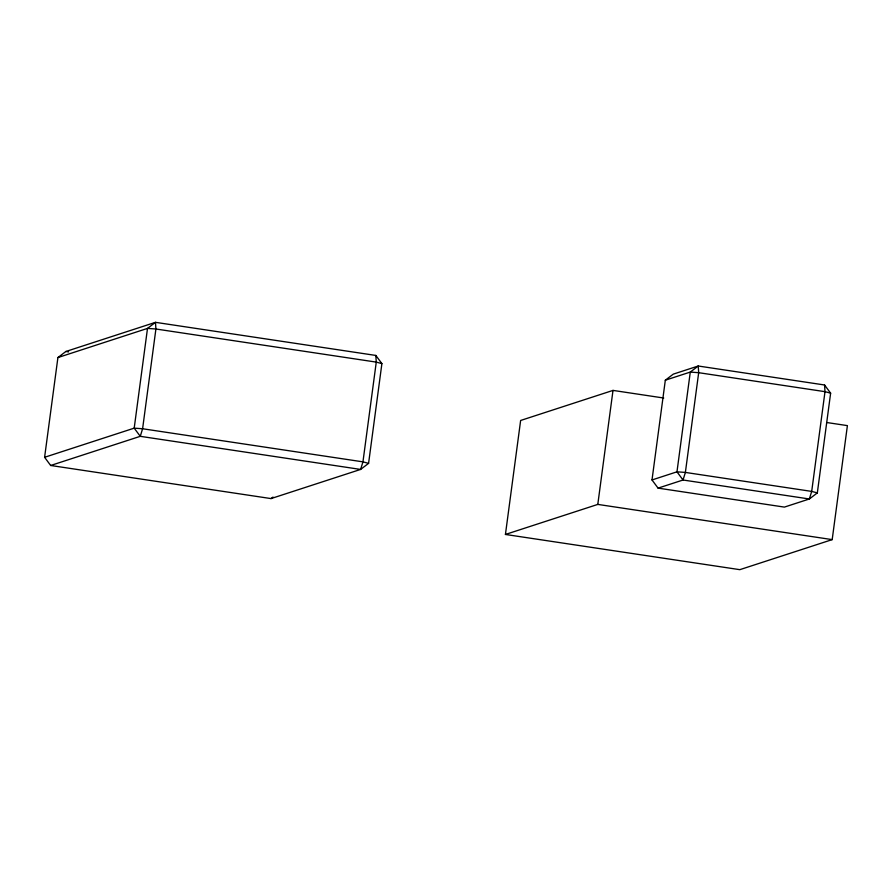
<?xml version="1.0" encoding="UTF-8"?>
<svg xmlns="http://www.w3.org/2000/svg" width="892" height="892" viewBox="0 0 892 892"><rect width="100%" height="100%" fill="white"/><g stroke="black" fill="none" stroke-linecap="round" stroke-linejoin="round"><path stroke-width="1.34" d="M44.6 457.295L57.913 357.558L65.874 351.481L155.476 322.335L375.833 355.44L381.899 363.613L368.586 463.361L360.613 469.426L271.023 498.583L50.666 465.479L44.6 457.295L134.201 428.149L142.597 428.751L362.955 461.855L368.586 463.361M826.839 422.529L847.4 425.618L832.191 539.615L739.825 569.665L505.43 534.453L520.638 420.466L613.005 390.406L663.726 398.022M505.43 534.453L597.796 504.404L613.005 390.406M652.007 479.952L665.321 380.204L673.282 374.138L698.246 366.01L824.565 384.987L830.63 393.171L817.328 492.908L809.356 498.985L784.391 507.102L658.073 488.125L652.007 479.952L676.972 471.823L685.379 472.425L811.698 491.403L817.328 492.908M271.023 498.583L273.019 497.067M57.913 357.558L147.503 328.401L155.476 322.335L155.91 329.003L142.597 428.751L140.267 436.322L50.666 465.479M665.321 380.204L690.285 372.075L698.246 366.01L698.681 372.689L685.379 472.425L683.038 480.007L658.073 488.125M65.874 351.481L68.628 351.894M597.796 504.404L832.191 539.615M830.63 393.171L825 391.666L698.681 372.689L690.285 372.075L676.972 471.823L683.038 480.007L809.356 498.985L811.698 491.403L825 391.666L824.565 384.987M381.899 363.613L376.268 362.107L155.91 329.003L147.503 328.401L134.201 428.149L140.267 436.322L360.613 469.426L362.955 461.855L376.268 362.107L375.833 355.44"/></g></svg>
